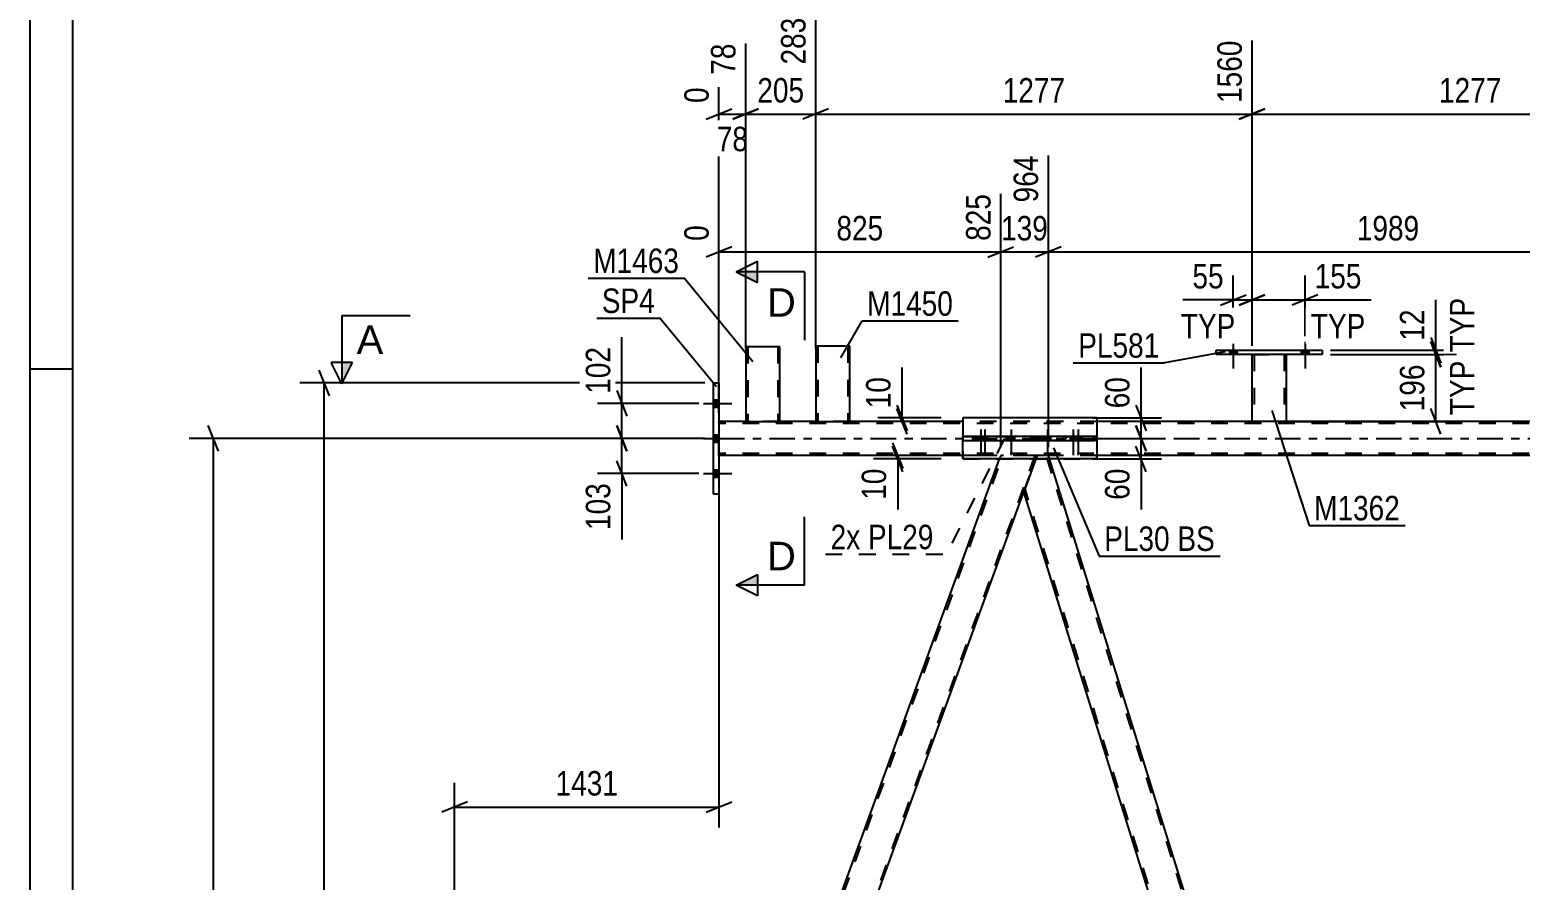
# Model space of a CAD drawing. Header units: millimetres. Extents: x 0 to 841, y 0 to 594.
# Drawn here: x 0 to 174.5, y 387.2 to 486.7 of the extents above; entities that cross this region are included whole.
import ezdxf

# ---------------------------------------------------------------- set-up
doc = ezdxf.new("R2010")
doc.units = ezdxf.units.MM
doc.linetypes.add('DXK_LINE_DOT2', pattern=[3.9198, 1.9599, -1.9599])
doc.linetypes.add('DXK_LINE_DOT3', pattern=[5.9187, 2.979, -0.9799, 0.9799, -0.9799])
doc.styles.add('Arial', font='ARIAL.TTF', dxfattribs={"height": 0.2})
doc.styles.add('Arial Narrow', font='ARIALN.TTF', dxfattribs={"height": 0.2})

# ---------------------------------------------------------------- blocks, each defined once
blk = doc.blocks.new('Unknown-247305034-1135 - 41552')
at = {"color": 5, "linetype": 'Continuous'}
for p, q in [((0, 594), (0, 0)), ((5, 589), (5, 5)), ((5, 447), (0, 447))]:
    blk.add_line(p, q, dxfattribs=at)
blk = doc.blocks.new('Bolt-247305034-2440 - 2328')
at = {"linetype": 'Continuous'}
for points in [[(111.71, 439.11), (110.99, 439.11), (110.99, 438.63), (111.71, 438.63)], [(112.18, 439.11), (111.46, 439.11), (111.46, 438.63), (112.18, 438.63)], [(115.27, 439.11), (114.55, 439.11), (114.55, 438.63), (115.27, 438.63)]]:
    blk.add_hatch(color=1, dxfattribs=at).paths.add_polyline_path(points)
at = {"color": 1, "linetype": 'Continuous'}
for p, q in [((111.35, 439.91), (111.35, 436.91)), ((111.82, 439.91), (111.82, 436.91)), ((114.91, 439.91), (114.91, 436.91)), ((110.99, 439.11), (110.99, 438.63)), ((111.46, 439.11), (111.46, 438.63)), ((111.71, 439.11), (111.71, 438.63)), ((112.18, 439.11), (112.18, 438.63)), ((114.55, 439.11), (114.55, 438.63)), ((115.27, 439.11), (115.27, 438.63))]:
    blk.add_line(p, q, dxfattribs=at)
blk = doc.blocks.new('Bolt-247305034-2441 - 2328')
at = {"linetype": 'Continuous'}
for points in [[(119.5, 439.11), (118.78, 439.11), (118.78, 438.63), (119.5, 438.63)], [(122.51, 439.11), (121.79, 439.11), (121.79, 438.63), (122.51, 438.63)], [(123.12, 439.11), (122.4, 439.11), (122.4, 438.63), (123.12, 438.63)]]:
    blk.add_hatch(color=1, dxfattribs=at).paths.add_polyline_path(points)
at = {"color": 1, "linetype": 'Continuous'}
for p, q in [((119.14, 439.91), (119.14, 436.91)), ((122.15, 439.91), (122.15, 436.91)), ((122.76, 439.91), (122.76, 436.91)), ((118.78, 439.11), (118.78, 438.63)), ((119.5, 439.11), (119.5, 438.63)), ((121.79, 439.11), (121.79, 438.63)), ((122.4, 439.11), (122.4, 438.63)), ((122.51, 439.11), (122.51, 438.63)), ((123.12, 439.11), (123.12, 438.63))]:
    blk.add_line(p, q, dxfattribs=at)
blk = doc.blocks.new('Part-247305034-2381 - 2328')
at = {"color": 2, "linetype": 'Continuous'}
for p, q in [((83.82, 440.87), (80.69, 440.87)), ((92.02, 440.87), (87.82, 440.87)), ((109.24, 440.87), (96.02, 440.87)), ((143.1, 440.87), (124.93, 440.87)), ((194.19, 440.87), (147.1, 440.87)), ((109.24, 436.87), (80.69, 436.87)), ((195.57, 436.87), (124.93, 436.87))]:
    blk.add_line(p, q, dxfattribs=at)
at = {"color": 7, "linetype": 'DXK_LINE_DOT2'}
for p, q in [((80.69, 436.87), (80.69, 440.87)), ((736.08, 440.63), (80.69, 440.63)), ((87.82, 440.87), (83.82, 440.87)), ((96.02, 440.87), (92.02, 440.87)), ((124.93, 440.87), (109.24, 440.87)), ((147.1, 440.87), (143.1, 440.87)), ((736.08, 437.11), (80.69, 437.11)), ((124.93, 436.87), (109.24, 436.87))]:
    blk.add_line(p, q, dxfattribs=at)
at = {"color": 7, "linetype": 'DXK_LINE_DOT3'}
blk.add_line((80.69, 438.87), (736.08, 438.87), dxfattribs=at)
blk = doc.blocks.new('Bolt-247305034-2446 - 2328')
at = {"linetype": 'Continuous'}
for points in [[(80.69, 442.53), (80.69, 443.41), (80.05, 443.41), (80.05, 442.53)], [(80.69, 442.53), (80.69, 443.41), (80.05, 443.41), (80.05, 442.53)], [(80.69, 442.53), (80.69, 443.41), (80.05, 443.41), (80.05, 442.53)], [(80.69, 438.43), (80.69, 439.31), (80.05, 439.31), (80.05, 438.43)], [(80.69, 438.43), (80.69, 439.31), (80.05, 439.31), (80.05, 438.43)], [(80.69, 434.33), (80.69, 435.21), (80.05, 435.21), (80.05, 434.33)], [(80.69, 434.33), (80.69, 435.21), (80.05, 435.21), (80.05, 434.33)], [(80.69, 434.33), (80.69, 435.21), (80.05, 435.21), (80.05, 434.33)]]:
    blk.add_hatch(color=1, dxfattribs=at).paths.add_polyline_path(points)
at = {"color": 1, "linetype": 'Continuous'}
for p, q in [((80.05, 443.41), (80.69, 443.41)), ((80.05, 443.41), (80.69, 443.41)), ((80.05, 443.41), (80.69, 443.41)), ((78.89, 442.97), (82.21, 442.97)), ((78.89, 442.97), (82.21, 442.97)), ((78.89, 442.97), (82.21, 442.97)), ((80.05, 442.53), (80.69, 442.53)), ((80.05, 442.53), (80.69, 442.53)), ((80.05, 442.53), (80.69, 442.53)), ((78.89, 438.87), (82.21, 438.87)), ((78.89, 438.87), (82.21, 438.87)), ((80.05, 439.31), (80.69, 439.31)), ((80.05, 439.31), (80.69, 439.31)), ((80.05, 438.43), (80.69, 438.43)), ((80.05, 438.43), (80.69, 438.43)), ((78.89, 434.77), (82.21, 434.77)), ((78.89, 434.77), (82.21, 434.77)), ((78.89, 434.77), (82.21, 434.77)), ((80.05, 435.21), (80.69, 435.21)), ((80.05, 435.21), (80.69, 435.21)), ((80.05, 435.21), (80.69, 435.21)), ((80.05, 434.33), (80.69, 434.33)), ((80.05, 434.33), (80.69, 434.33)), ((80.05, 434.33), (80.69, 434.33))]:
    blk.add_line(p, q, dxfattribs=at)
blk = doc.blocks.new('Part-247305034-20443 - 2328')
at = {"color": 2, "linetype": 'Continuous'}
for p, q in [((96.02, 449.67), (92.02, 449.67)), ((92.02, 449.67), (92.02, 440.87)), ((96.02, 440.87), (96.02, 449.67)), ((92.02, 440.87), (96.02, 440.87))]:
    blk.add_line(p, q, dxfattribs=at)
at = {"color": 7, "linetype": 'DXK_LINE_DOT2'}
for p, q in [((92.26, 449.67), (92.26, 440.87)), ((95.77, 449.67), (95.78, 449.67)), ((95.78, 449.67), (95.78, 440.87)), ((95.77, 440.87), (95.73, 440.87)), ((95.77, 440.87), (95.73, 440.87)), ((95.78, 440.87), (95.77, 440.87)), ((95.77, 440.87), (95.78, 440.87))]:
    blk.add_line(p, q, dxfattribs=at)
blk = doc.blocks.new('Part-247305034-20444 - 2328')
at = {"color": 2, "linetype": 'Continuous'}
for p, q in [((87.82, 449.6), (83.82, 449.6)), ((83.82, 449.6), (83.82, 440.87)), ((87.82, 440.87), (87.82, 449.6)), ((83.82, 440.87), (87.82, 440.87))]:
    blk.add_line(p, q, dxfattribs=at)
at = {"color": 7, "linetype": 'DXK_LINE_DOT2'}
for p, q in [((84.06, 449.6), (84.06, 440.87)), ((87.51, 449.6), (87.53, 449.6)), ((87.53, 449.6), (87.57, 449.6)), ((87.57, 449.6), (87.58, 449.6)), ((87.58, 449.6), (87.58, 440.87)), ((87.57, 440.87), (87.53, 440.87)), ((87.57, 440.87), (87.53, 440.87)), ((87.58, 440.87), (87.57, 440.87)), ((87.57, 440.87), (87.58, 440.87))]:
    blk.add_line(p, q, dxfattribs=at)
blk = doc.blocks.new('Bolt-247305034-2456 - 2328')
at = {"color": 1, "linetype": 'DXK_LINE_DOT2'}
for p, q in [((111.35, 439.91), (111.35, 436.91)), ((111.82, 439.91), (111.82, 436.91)), ((114.91, 439.91), (114.91, 436.91)), ((110.99, 439.11), (110.99, 438.63)), ((111.46, 439.11), (111.46, 438.63)), ((111.71, 439.11), (111.71, 438.63)), ((112.18, 439.11), (112.18, 438.63)), ((114.55, 439.11), (114.55, 438.63)), ((115.27, 439.11), (115.27, 438.63))]:
    blk.add_line(p, q, dxfattribs=at)
blk = doc.blocks.new('Bolt-247305034-2457 - 2328')
at = {"color": 1, "linetype": 'DXK_LINE_DOT2'}
for p, q in [((119.14, 439.91), (119.14, 436.91)), ((122.15, 439.91), (122.15, 436.91)), ((122.76, 439.91), (122.76, 436.91)), ((118.78, 439.11), (118.78, 438.63)), ((119.5, 439.11), (119.5, 438.63)), ((121.79, 439.11), (121.79, 438.63)), ((122.4, 439.11), (122.4, 438.63)), ((122.51, 439.11), (122.51, 438.63)), ((123.12, 439.11), (123.12, 438.63))]:
    blk.add_line(p, q, dxfattribs=at)
blk = doc.blocks.new('Part-247305034-2464 - 2328')
at = {"color": 7, "linetype": 'DXK_LINE_DOT2'}
for p, q in [((109.24, 438.63), (109.24, 439.11)), ((109.24, 439.11), (124.93, 439.11)), ((124.93, 438.63), (109.24, 438.63)), ((124.93, 439.11), (124.93, 438.63))]:
    blk.add_line(p, q, dxfattribs=at)
blk = doc.blocks.new('Part-247305034-2469 - 2328')
at = {"linetype": 'Continuous'}
h = blk.add_hatch(dxfattribs=at)
h.set_pattern_fill('', scale=0.7, style=0, pattern_type=0)
h.set_pattern_definition([(45, (124.6732, 439.1108), (-1.57154, 1.57154), [])])
h.paths.add_polyline_path([(124.67, 438.63), (124.67, 439.11), (109.24, 439.11), (109.24, 438.63)])
at = {"color": 7, "linetype": 'DXK_LINE_DOT2'}
for p, q in [((124.67, 439.11), (109.24, 439.11)), ((109.24, 439.11), (109.24, 438.63)), ((124.67, 438.63), (109.24, 438.63))]:
    blk.add_line(p, q, dxfattribs=at)
at = {"color": 2, "linetype": 'Continuous'}
for p, q in [((124.67, 439.11), (109.24, 439.11)), ((109.24, 439.11), (109.24, 438.63)), ((109.24, 438.63), (124.67, 438.63)), ((124.93, 439.11), (124.67, 439.11)), ((124.67, 438.63), (124.67, 439.11)), ((124.93, 438.63), (124.67, 438.63)), ((124.93, 439.11), (124.93, 438.63))]:
    blk.add_line(p, q, dxfattribs=at)
blk = doc.blocks.new('Part-247305034-2603 - 2328')
at = {"color": 7, "linetype": 'DXK_LINE_DOT2'}
for p, q in [((154.94, 315.65), (199.06, 436.87)), ((158.69, 315.65), (202.81, 436.87)), ((198.66, 436.47), (198.81, 436.87)), ((203.07, 436.87), (198.81, 436.87)), ((201.52, 432.62), (203.07, 436.87)), ((154.69, 315.65), (156.44, 320.48)), ((158.95, 315.65), (160.7, 320.48)), ((158.95, 315.65), (154.69, 315.65))]:
    blk.add_line(p, q, dxfattribs=at)
at = {"color": 2, "linetype": 'Continuous'}
for p, q in [((156.44, 320.48), (198.66, 436.47)), ((160.7, 320.48), (201.52, 432.62))]:
    blk.add_line(p, q, dxfattribs=at)
blk = doc.blocks.new('Part-247305034-2559 - 2328')
at = {"color": 7, "linetype": 'DXK_LINE_DOT2'}
for p, q in [((109.24, 441.27), (109.24, 436.47)), ((124.93, 441.27), (109.24, 441.27)), ((124.93, 440.87), (124.93, 436.87)), ((109.24, 436.47), (124.93, 436.47))]:
    blk.add_line(p, q, dxfattribs=at)
at = {"color": 2, "linetype": 'Continuous'}
for p, q in [((124.93, 441.27), (124.93, 440.87)), ((124.93, 436.47), (124.93, 436.87))]:
    blk.add_line(p, q, dxfattribs=at)
blk = doc.blocks.new('Part-247305034-2564 - 2328')
at = {"color": 2, "linetype": 'Continuous'}
for p, q in [((124.93, 441.27), (109.24, 441.27)), ((109.24, 441.27), (109.24, 439.11)), ((124.93, 441.27), (124.93, 439.11)), ((109.24, 436.47), (109.24, 438.63)), ((124.93, 438.63), (124.93, 436.47)), ((124.93, 436.47), (109.24, 436.47))]:
    blk.add_line(p, q, dxfattribs=at)
at = {"color": 7, "linetype": 'DXK_LINE_DOT2'}
for p, q in [((109.24, 438.63), (109.24, 439.11)), ((124.93, 438.63), (124.93, 439.11))]:
    blk.add_line(p, q, dxfattribs=at)
blk = doc.blocks.new('Part-247305034-2586 - 2328')
at = {"color": 2, "linetype": 'Continuous'}
for p, q in [((80.05, 445.37), (80.69, 445.37)), ((80.05, 432.37), (80.05, 445.37)), ((80.69, 445.37), (80.69, 432.37)), ((80.69, 432.37), (80.05, 432.37))]:
    blk.add_line(p, q, dxfattribs=at)
blk = doc.blocks.new('Bolt-247305034-20470 - 2328')
at = {"linetype": 'Continuous'}
for points in [[(140.46, 448.71), (141.34, 448.71), (141.34, 449.19), (140.46, 449.19)], [(148.86, 448.71), (149.74, 448.71), (149.74, 449.19), (148.86, 449.19)]]:
    blk.add_hatch(color=1, dxfattribs=at).paths.add_polyline_path(points)
at = {"color": 1, "linetype": 'Continuous'}
for p, q in [((140.46, 449.19), (140.46, 448.71)), ((140.9, 450.19), (140.9, 447.07)), ((141.34, 449.19), (141.34, 448.71)), ((148.86, 449.19), (148.86, 448.71)), ((149.3, 450.19), (149.3, 447.07)), ((149.74, 449.19), (149.74, 448.71))]:
    blk.add_line(p, q, dxfattribs=at)
blk = doc.blocks.new('Part-247305034-2593 - 2328')
at = {"color": 2, "linetype": 'Continuous'}
for p, q in [((117.79, 436.47), (116.38, 432.62)), ((155.53, 320.48), (119.37, 436.47)), ((151.34, 320.48), (116.38, 432.62))]:
    blk.add_line(p, q, dxfattribs=at)
at = {"color": 7, "linetype": 'DXK_LINE_DOT2'}
for p, q in [((117.93, 436.87), (117.79, 436.47)), ((119.25, 436.87), (117.93, 436.87)), ((155.82, 318.75), (119, 436.87)), ((119.37, 436.47), (119.25, 436.87)), ((153.1, 315.65), (116.52, 432.99)), ((152.84, 315.65), (151.34, 320.48)), ((155.95, 319.12), (155.53, 320.48)), ((154.69, 315.65), (155.95, 319.12)), ((152.84, 315.65), (154.69, 315.65))]:
    blk.add_line(p, q, dxfattribs=at)
blk = doc.blocks.new('Part-247305034-2598 - 2328')
at = {"color": 2, "linetype": 'Continuous'}
for p, q in [((69.55, 315.65), (113.53, 436.47)), ((73.81, 315.65), (116.38, 432.62))]:
    blk.add_line(p, q, dxfattribs=at)
at = {"color": 7, "linetype": 'DXK_LINE_DOT2'}
for p, q in [((69.81, 315.65), (113.93, 436.87)), ((117.68, 436.87), (73.56, 315.65)), ((113.68, 436.87), (113.53, 436.47)), ((117.93, 436.87), (113.68, 436.87)), ((116.38, 432.62), (117.93, 436.87)), ((73.81, 315.65), (69.55, 315.65))]:
    blk.add_line(p, q, dxfattribs=at)
blk = doc.blocks.new('Part-247305034-20441 - 2328')
at = {"color": 2, "linetype": 'Continuous'}
for p, q in [((143.1, 440.87), (143.1, 448.71)), ((147.1, 448.71), (147.1, 440.87)), ((147.07, 440.87), (143.1, 440.87)), ((147.1, 440.87), (147.07, 440.87))]:
    blk.add_line(p, q, dxfattribs=at)
at = {"color": 7, "linetype": 'DXK_LINE_DOT2'}
for p, q in [((143.1, 448.71), (147.1, 448.71)), ((143.1, 448.71), (143.1, 448.71)), ((143.1, 448.71), (143.1, 448.71)), ((143.34, 448.71), (143.34, 440.87)), ((146.86, 448.71), (146.86, 440.87)), ((147.1, 448.71), (147.1, 448.71)), ((147.1, 448.71), (147.1, 448.71)), ((146.85, 440.87), (146.86, 440.87))]:
    blk.add_line(p, q, dxfattribs=at)
blk = doc.blocks.new('Part-247305034-20442 - 2328')
at = {"color": 2, "linetype": 'Continuous'}
for p, q in [((138.9, 448.71), (138.9, 449.19)), ((138.9, 449.19), (151.3, 449.19)), ((151.3, 448.71), (138.9, 448.71)), ((151.3, 449.19), (151.3, 448.71))]:
    blk.add_line(p, q, dxfattribs=at)
blk = doc.blocks.new('Bolt-247305034-20469 - 2328')
at = {"linetype": 'Continuous'}
for points in [[(140.46, 448.71), (141.34, 448.71), (141.34, 449.19), (140.46, 449.19)], [(148.86, 448.71), (149.74, 448.71), (149.74, 449.19), (148.86, 449.19)]]:
    blk.add_hatch(color=1, dxfattribs=at).paths.add_polyline_path(points)
at = {"color": 1, "linetype": 'Continuous'}
for p, q in [((140.46, 449.19), (140.46, 448.71)), ((140.9, 450.19), (140.9, 447.07)), ((141.34, 449.19), (141.34, 448.71)), ((148.86, 449.19), (148.86, 448.71)), ((149.3, 450.19), (149.3, 447.07)), ((149.74, 449.19), (149.74, 448.71))]:
    blk.add_line(p, q, dxfattribs=at)
blk = doc.blocks.new('StraightDimension-247305034-35395 - 2328')
at = {"color": 7, "linetype": 'Continuous'}
for p, q in [((119.25, 437.87), (119.25, 471.99)), ((113.68, 437.87), (113.68, 467.49)), ((112.18, 460.1), (115.18, 461.3)), ((113.68, 460.7), (119.25, 460.7)), ((120.75, 461.3), (117.75, 460.1))]:
    blk.add_line(p, q, dxfattribs=at)
at = {"color": 0}
blk.add_wipeout([(119.8, 461.45), (119.8, 465.65), (113.12, 465.65), (113.12, 461.45)], dxfattribs=at)
at = {"color": 3, "style": 'Arial Narrow'}
blk.add_text('139', height=2.863, dxfattribs=at).set_placement((113.72, 462.05))
at = {"color": 0, "linetype": 'Continuous'}
blk.add_wipeout([(118.65, 472.59), (114.45, 472.59), (114.45, 465.9), (118.65, 465.9)], dxfattribs=at)
at = {"color": 3, "linetype": 'Continuous', "style": 'Arial Narrow'}
blk.add_text('964', height=2.863, rotation=90.0002, dxfattribs=at).set_placement((118.05, 466.5))
blk = doc.blocks.new('StraightDimension-247305034-35767 - 2328')
at = {"color": 7, "linetype": 'Continuous'}
for p, q in [((92.02, 449.41), (92.02, 488.13)), ((143.1, 449.71), (143.1, 485.46)), ((93.52, 477.44), (90.52, 476.24)), ((92.02, 476.84), (143.1, 476.84)), ((141.6, 476.24), (144.6, 477.44))]:
    blk.add_line(p, q, dxfattribs=at)
at = {"color": 0, "linetype": 'Continuous'}
blk.add_wipeout([(142.5, 486.06), (138.3, 486.06), (138.3, 477.54), (142.5, 477.54)], dxfattribs=at)
at = {"color": 0}
blk.add_wipeout([(121.82, 477.59), (121.82, 481.79), (113.31, 481.79), (113.31, 477.59)], dxfattribs=at)
at = {"color": 3, "linetype": 'Continuous', "style": 'Arial Narrow'}
blk.add_text('1560', height=2.863, rotation=90.0002, dxfattribs=at).set_placement((141.9, 478.14))
at = {"color": 3, "style": 'Arial Narrow'}
blk.add_text('1277', height=2.863, dxfattribs=at).set_placement((113.91, 478.19))
blk = doc.blocks.new('StraightDimension-247305034-35769 - 2328')
at = {"color": 7, "linetype": 'Continuous'}
for p, q in [((83.82, 449.41), (83.82, 485.1)), ((80.69, 441.87), (80.69, 479.97)), ((79.19, 476.24), (82.19, 477.44)), ((80.69, 476.84), (83.82, 476.84)), ((85.32, 477.44), (82.32, 476.24))]:
    blk.add_line(p, q, dxfattribs=at)
at = {"color": 0, "linetype": 'Continuous'}
blk.add_wipeout([(83.22, 485.7), (79.02, 485.7), (79.02, 480.84), (83.22, 480.84)], dxfattribs=at)
at = {"color": 0}
blk.add_wipeout([(84.68, 471.89), (84.68, 476.09), (79.83, 476.09), (79.83, 471.89)], dxfattribs=at)
at = {"color": 3, "linetype": 'Continuous', "style": 'Arial Narrow'}
blk.add_text('78', height=2.863, rotation=90.0002, dxfattribs=at).set_placement((82.62, 481.44))
at = {"color": 3, "style": 'Arial Narrow'}
blk.add_text('78', height=2.863, dxfattribs=at).set_placement((80.43, 472.49))
at = {"color": 0, "linetype": 'Continuous'}
blk.add_wipeout([(80.09, 480.57), (75.89, 480.57), (75.89, 477.54), (80.09, 477.54)], dxfattribs=at)
at = {"color": 3, "linetype": 'Continuous', "style": 'Arial Narrow'}
blk.add_text('0', height=2.86, rotation=90.0002, dxfattribs=at).set_placement((79.49, 478.14))
blk = doc.blocks.new('StraightDimension-247305034-14330 - 2328')
at = {"color": 7, "linetype": 'Continuous'}
for p, q in [((80.69, 435.87), (80.69, 393.33)), ((49.73, 316.65), (49.73, 398.58)), ((51.23, 396.33), (48.23, 395.13)), ((79.19, 395.13), (82.19, 396.33)), ((49.73, 395.73), (80.69, 395.73))]:
    blk.add_line(p, q, dxfattribs=at)
at = {"color": 0}
blk.add_wipeout([(69.47, 396.48), (69.47, 400.68), (60.96, 400.68), (60.96, 396.48)], dxfattribs=at)
at = {"color": 3, "style": 'Arial Narrow'}
blk.add_text('1431', height=2.863, dxfattribs=at).set_placement((61.56, 397.08))
blk = doc.blocks.new('StraightDimension-247305034-35916 - 2328')
at = {"color": 7, "linetype": 'Continuous'}
for p, q in [((140.9, 450.83), (140.9, 457.93)), ((143.1, 449.71), (143.1, 457.93)), ((139.4, 454.48), (142.4, 455.68)), ((144.6, 455.68), (141.6, 454.48)), ((140.9, 455.08), (143.1, 455.08))]:
    blk.add_line(p, q, dxfattribs=at)
at = {"color": 0}
blk.add_wipeout([(140.38, 455.83), (140.38, 460.03), (135.52, 460.03), (135.52, 455.83)], dxfattribs=at)
at = {"color": 0, "linetype": 'Continuous'}
blk.add_wipeout([(141.75, 449.98), (141.75, 454.18), (134.16, 454.18), (134.16, 449.98)], dxfattribs=at)
at = {"color": 7, "linetype": 'Continuous'}
blk.add_line((140.9, 455.08), (135, 455.08), dxfattribs=at)
blk.add_line((140.9, 455.08), (135, 455.08), dxfattribs=at)
at = {"color": 3, "style": 'Arial Narrow'}
blk.add_text('55', height=2.863, dxfattribs=at).set_placement((136.12, 456.43))
at = {"color": 3, "linetype": 'Continuous', "style": 'Arial Narrow'}
blk.add_text('TYP', height=2.863, dxfattribs=at).set_placement((134.76, 450.58))
blk = doc.blocks.new('StraightDimension-247305034-3263 - 2328')
at = {"color": 7, "linetype": 'Continuous'}
for p, q in [((101.01, 438.37), (102.21, 435.37)), ((113.26, 436.87), (98.76, 436.87)), ((106.72, 436.47), (98.76, 436.47)), ((102.21, 434.97), (101.01, 437.97)), ((101.61, 436.47), (101.61, 436.87))]:
    blk.add_line(p, q, dxfattribs=at)
at = {"color": 0}
blk.add_wipeout([(100.86, 435.95), (96.66, 435.95), (96.66, 431.09), (100.86, 431.09)], dxfattribs=at)
at = {"color": 7, "linetype": 'Continuous'}
blk.add_line((101.61, 436.47), (101.61, 430.56), dxfattribs=at)
blk.add_line((101.61, 436.47), (101.61, 430.56), dxfattribs=at)
at = {"color": 3, "style": 'Arial Narrow'}
blk.add_text('10', height=2.863, rotation=90.0002, dxfattribs=at).set_placement((100.26, 431.69))
blk = doc.blocks.new('StraightDimension-247305034-3277 - 2328')
at = {"color": 7, "linetype": 'Continuous'}
for p, q in [((101.52, 442.77), (102.72, 439.77)), ((102.72, 439.37), (101.52, 442.37)), ((106.72, 441.27), (99.27, 441.27)), ((106.72, 440.87), (99.27, 440.87)), ((102.12, 440.87), (102.12, 441.27))]:
    blk.add_line(p, q, dxfattribs=at)
at = {"color": 0}
blk.add_wipeout([(101.37, 446.65), (97.17, 446.65), (97.17, 441.8), (101.37, 441.8)], dxfattribs=at)
at = {"color": 7, "linetype": 'Continuous'}
blk.add_line((102.12, 441.27), (102.12, 447.18), dxfattribs=at)
blk.add_line((102.12, 441.27), (102.12, 447.18), dxfattribs=at)
at = {"color": 3, "style": 'Arial Narrow'}
blk.add_text('10', height=2.863, rotation=90.0002, dxfattribs=at).set_placement((100.77, 442.4))
blk = doc.blocks.new('StraightDimension-247305034-3629 - 2328')
at = {"color": 7, "linetype": 'Continuous'}
for p, q in [((22.1, 437.37), (20.9, 440.37)), ((79.05, 438.87), (18.65, 438.87)), ((21.5, 313.01), (21.5, 438.87)), ((20.9, 314.51), (22.1, 311.51)), ((48.73, 313.01), (18.65, 313.01))]:
    blk.add_line(p, q, dxfattribs=at)
at = {"color": 0}
blk.add_wipeout([(20.75, 380.2), (16.55, 380.2), (16.55, 371.69), (20.75, 371.69)], dxfattribs=at)
at = {"color": 3, "style": 'Arial Narrow'}
blk.add_text('3147', height=2.863, rotation=90.0002, dxfattribs=at).set_placement((20.15, 372.29))
blk = doc.blocks.new('StraightDimension-247305034-3634 - 2328')
at = {"color": 7, "linetype": 'Continuous'}
for p, q in [((35.07, 443.87), (33.87, 446.87)), ((79.05, 445.37), (31.62, 445.37)), ((34.47, 305.28), (34.47, 445.37)), ((33.87, 306.78), (35.07, 303.78)), ((145.67, 305.28), (31.62, 305.28))]:
    blk.add_line(p, q, dxfattribs=at)
at = {"color": 0}
blk.add_wipeout([(33.72, 379.58), (29.52, 379.58), (29.52, 371.07), (33.72, 371.07)], dxfattribs=at)
at = {"color": 3, "style": 'Arial Narrow'}
blk.add_text('3502', height=2.863, rotation=90.0002, dxfattribs=at).set_placement((33.12, 371.67))
blk = doc.blocks.new('StraightDimension-247305034-3668 - 2328')
at = {"color": 7, "linetype": 'Continuous'}
for p, q in [((129.5, 440.37), (130.7, 437.37)), ((124.41, 438.87), (132.5, 438.87)), ((130.1, 436.47), (130.1, 438.87)), ((124.41, 436.47), (132.5, 436.47)), ((130.7, 434.97), (129.5, 437.97))]:
    blk.add_line(p, q, dxfattribs=at)
at = {"color": 0}
blk.add_wipeout([(129.35, 435.95), (125.15, 435.95), (125.15, 431.09), (129.35, 431.09)], dxfattribs=at)
at = {"color": 7, "linetype": 'Continuous'}
blk.add_line((130.1, 436.47), (130.1, 430.56), dxfattribs=at)
blk.add_line((130.1, 436.47), (130.1, 430.56), dxfattribs=at)
at = {"color": 3, "style": 'Arial Narrow'}
blk.add_text('60', height=2.863, rotation=90.0002, dxfattribs=at).set_placement((128.75, 431.69))
blk = doc.blocks.new('StraightDimension-247305034-3680 - 2328')
at = {"color": 7, "linetype": 'Continuous'}
for p, q in [((129.5, 442.77), (130.7, 439.77)), ((124.41, 441.27), (132.5, 441.27)), ((130.7, 437.37), (129.5, 440.37)), ((130.1, 438.87), (130.1, 441.27)), ((124.41, 438.87), (132.5, 438.87))]:
    blk.add_line(p, q, dxfattribs=at)
at = {"color": 0}
blk.add_wipeout([(129.35, 446.65), (125.15, 446.65), (125.15, 441.8), (129.35, 441.8)], dxfattribs=at)
at = {"color": 7, "linetype": 'Continuous'}
blk.add_line((130.1, 441.27), (130.1, 447.18), dxfattribs=at)
blk.add_line((130.1, 441.27), (130.1, 447.18), dxfattribs=at)
at = {"color": 3, "style": 'Arial Narrow'}
blk.add_text('60', height=2.863, rotation=90.0002, dxfattribs=at).set_placement((128.75, 442.4))
blk = doc.blocks.new('StraightDimension-247305034-35051 - 2328')
at = {"color": 7, "linetype": 'Continuous'}
for p, q in [((68.71, 444.47), (69.91, 441.47)), ((78.31, 442.97), (66.46, 442.97)), ((69.31, 438.87), (69.31, 442.97)), ((69.91, 437.37), (68.71, 440.37)), ((78.31, 438.87), (66.46, 438.87))]:
    blk.add_line(p, q, dxfattribs=at)
at = {"color": 0}
blk.add_wipeout([(68.56, 450.18), (64.36, 450.18), (64.36, 443.5), (68.56, 443.5)], dxfattribs=at)
at = {"color": 7, "linetype": 'Continuous'}
blk.add_line((69.31, 442.97), (69.31, 450.71), dxfattribs=at)
blk.add_line((69.31, 442.97), (69.31, 450.71), dxfattribs=at)
at = {"color": 3, "style": 'Arial Narrow'}
blk.add_text('102', height=2.863, rotation=90.0002, dxfattribs=at).set_placement((67.96, 444.1))
blk = doc.blocks.new('StraightDimension-247305034-35052 - 2328')
at = {"color": 7, "linetype": 'Continuous'}
for p, q in [((68.71, 440.37), (69.91, 437.37)), ((78.31, 438.87), (66.46, 438.87)), ((69.31, 434.77), (69.31, 438.87)), ((69.91, 433.27), (68.71, 436.27)), ((78.31, 434.77), (66.46, 434.77))]:
    blk.add_line(p, q, dxfattribs=at)
at = {"color": 0}
blk.add_wipeout([(68.56, 434.25), (64.36, 434.25), (64.36, 427.56), (68.56, 427.56)], dxfattribs=at)
at = {"color": 7, "linetype": 'Continuous'}
blk.add_line((69.31, 434.77), (69.31, 427.04), dxfattribs=at)
blk.add_line((69.31, 434.77), (69.31, 427.04), dxfattribs=at)
at = {"color": 3, "style": 'Arial Narrow'}
blk.add_text('103', height=2.863, rotation=90.0002, dxfattribs=at).set_placement((67.96, 428.16))
blk = doc.blocks.new('StraightDimension-247305034-35394 - 2328')
at = {"color": 7, "linetype": 'Continuous'}
for p, q in [((119.25, 437.87), (119.25, 471.99)), ((198.81, 437.87), (198.81, 469.31)), ((120.75, 461.3), (117.75, 460.1)), ((119.25, 460.7), (198.81, 460.7)), ((197.31, 460.1), (200.31, 461.3))]:
    blk.add_line(p, q, dxfattribs=at)
at = {"color": 0, "linetype": 'Continuous'}
blk.add_wipeout([(198.21, 469.91), (194.01, 469.91), (194.01, 461.4), (198.21, 461.4)], dxfattribs=at)
at = {"color": 0}
blk.add_wipeout([(163.29, 461.45), (163.29, 465.65), (154.77, 465.65), (154.77, 461.45)], dxfattribs=at)
at = {"color": 3, "linetype": 'Continuous', "style": 'Arial Narrow'}
blk.add_text('2953', height=2.863, rotation=90.0002, dxfattribs=at).set_placement((197.61, 462))
at = {"color": 3, "style": 'Arial Narrow'}
blk.add_text('1989', height=2.863, dxfattribs=at).set_placement((155.37, 462.05))
blk = doc.blocks.new('StraightDimension-247305034-35396 - 2328')
at = {"color": 7, "linetype": 'Continuous'}
for p, q in [((113.68, 437.87), (113.68, 467.49)), ((80.69, 441.87), (80.69, 463.83)), ((82.19, 461.3), (79.19, 460.1)), ((80.69, 460.7), (113.68, 460.7)), ((112.18, 460.1), (115.18, 461.3))]:
    blk.add_line(p, q, dxfattribs=at)
at = {"color": 0, "linetype": 'Continuous'}
for points in [[(113.08, 468.09), (108.88, 468.09), (108.88, 461.4), (113.08, 461.4)], [(80.09, 464.43), (75.89, 464.43), (75.89, 461.4), (80.09, 461.4)]]:
    blk.add_wipeout(points, dxfattribs=at)
at = {"color": 0}
blk.add_wipeout([(100.52, 461.45), (100.52, 465.65), (93.84, 465.65), (93.84, 461.45)], dxfattribs=at)
at = {"color": 3, "linetype": 'Continuous', "style": 'Arial Narrow'}
for s, height, p in [('825', 2.863, (112.48, 462)), ('0', 2.86, (79.49, 462))]:
    blk.add_text(s, height=height, rotation=90.0002, dxfattribs=at).set_placement(p)
at = {"color": 3, "style": 'Arial Narrow'}
blk.add_text('825', height=2.863, dxfattribs=at).set_placement((94.44, 462.05))
blk = doc.blocks.new('StraightDimension-247305034-35766 - 2328')
at = {"color": 7, "linetype": 'Continuous'}
for p, q in [((143.1, 449.71), (143.1, 485.46)), ((194.19, 449.64), (194.19, 485.46)), ((144.6, 477.44), (141.6, 476.24)), ((143.1, 476.84), (194.19, 476.84)), ((192.69, 476.24), (195.69, 477.44))]:
    blk.add_line(p, q, dxfattribs=at)
at = {"color": 0, "linetype": 'Continuous'}
blk.add_wipeout([(193.59, 486.06), (189.39, 486.06), (189.39, 477.54), (193.59, 477.54)], dxfattribs=at)
at = {"color": 0}
blk.add_wipeout([(172.9, 477.59), (172.9, 481.79), (164.39, 481.79), (164.39, 477.59)], dxfattribs=at)
at = {"color": 3, "linetype": 'Continuous', "style": 'Arial Narrow'}
blk.add_text('2837', height=2.863, rotation=90.0002, dxfattribs=at).set_placement((192.99, 478.14))
at = {"color": 3, "style": 'Arial Narrow'}
blk.add_text('1277', height=2.863, dxfattribs=at).set_placement((164.99, 478.19))
blk = doc.blocks.new('StraightDimension-247305034-35768 - 2328')
at = {"color": 7, "linetype": 'Continuous'}
for p, q in [((92.02, 449.41), (92.02, 488.13)), ((83.82, 449.41), (83.82, 485.1)), ((82.32, 476.24), (85.32, 477.44)), ((83.82, 476.84), (92.02, 476.84)), ((93.52, 477.44), (90.52, 476.24))]:
    blk.add_line(p, q, dxfattribs=at)
at = {"color": 0}
blk.add_wipeout([(91.27, 477.59), (91.27, 481.79), (84.58, 481.79), (84.58, 477.59)], dxfattribs=at)
at = {"color": 3, "style": 'Arial Narrow'}
blk.add_text('205', height=2.863, dxfattribs=at).set_placement((85.18, 478.19))
at = {"color": 0, "linetype": 'Continuous'}
blk.add_wipeout([(91.42, 488.73), (87.22, 488.73), (87.22, 482.04), (91.42, 482.04)], dxfattribs=at)
at = {"color": 3, "linetype": 'Continuous', "style": 'Arial Narrow'}
blk.add_text('283', height=2.863, rotation=90.0002, dxfattribs=at).set_placement((90.82, 482.64))
blk = doc.blocks.new('StraightDimension-247305034-35915 - 2328')
at = {"color": 7, "linetype": 'Continuous'}
for p, q in [((143.1, 449.71), (143.1, 457.93)), ((149.3, 450.85), (149.3, 457.93)), ((141.6, 454.48), (144.6, 455.68)), ((150.8, 455.68), (147.8, 454.48)), ((143.1, 455.08), (149.3, 455.08))]:
    blk.add_line(p, q, dxfattribs=at)
at = {"color": 0}
blk.add_wipeout([(156.51, 455.83), (156.51, 460.03), (149.83, 460.03), (149.83, 455.83)], dxfattribs=at)
at = {"color": 0, "linetype": 'Continuous'}
blk.add_wipeout([(156.97, 449.98), (156.97, 454.18), (149.38, 454.18), (149.38, 449.98)], dxfattribs=at)
at = {"color": 7, "linetype": 'Continuous'}
blk.add_line((149.3, 455.08), (157.04, 455.08), dxfattribs=at)
blk.add_line((149.3, 455.08), (157.04, 455.08), dxfattribs=at)
at = {"color": 3, "style": 'Arial Narrow'}
blk.add_text('155', height=2.863, dxfattribs=at).set_placement((150.43, 456.43))
at = {"color": 3, "linetype": 'Continuous', "style": 'Arial Narrow'}
blk.add_text('TYP', height=2.863, dxfattribs=at).set_placement((149.98, 450.58))
blk = doc.blocks.new('StraightDimension-247305034-35930 - 2328')
at = {"color": 7, "linetype": 'Continuous'}
for p, q in [((164.02, 450.69), (165.22, 447.69)), ((165.22, 447.21), (164.02, 450.21)), ((152.3, 449.19), (167.02, 449.19)), ((152.3, 448.71), (167.02, 448.71)), ((164.62, 448.71), (164.62, 449.19))]:
    blk.add_line(p, q, dxfattribs=at)
at = {"color": 0, "linetype": 'Continuous'}
blk.add_wipeout([(169.72, 455.94), (165.52, 455.94), (165.52, 448.35), (169.72, 448.35)], dxfattribs=at)
at = {"color": 0}
blk.add_wipeout([(163.87, 454.57), (159.67, 454.57), (159.67, 449.72), (163.87, 449.72)], dxfattribs=at)
at = {"color": 7, "linetype": 'Continuous'}
blk.add_line((164.62, 449.19), (164.62, 455.1), dxfattribs=at)
blk.add_line((164.62, 449.19), (164.62, 455.1), dxfattribs=at)
at = {"color": 3, "style": 'Arial Narrow'}
blk.add_text('12', height=2.863, rotation=90.0002, dxfattribs=at).set_placement((163.27, 450.32))
at = {"color": 3, "linetype": 'Continuous', "style": 'Arial Narrow'}
blk.add_text('TYP', height=2.863, rotation=90.0002, dxfattribs=at).set_placement((169.12, 448.95))
blk = doc.blocks.new('StraightDimension-247305034-35931 - 2328')
at = {"color": 7, "linetype": 'Continuous'}
for p, q in [((164.02, 450.21), (165.22, 447.21)), ((152.3, 448.71), (167.02, 448.71)), ((164.62, 440.87), (164.62, 448.71)), ((165.22, 439.37), (164.02, 442.37)), ((148.07, 440.87), (167.02, 440.87))]:
    blk.add_line(p, q, dxfattribs=at)
at = {"color": 0, "linetype": 'Continuous'}
blk.add_wipeout([(169.72, 448.59), (165.52, 448.59), (165.52, 441), (169.72, 441)], dxfattribs=at)
at = {"color": 0}
blk.add_wipeout([(163.87, 448.13), (159.67, 448.13), (159.67, 441.45), (163.87, 441.45)], dxfattribs=at)
at = {"color": 3, "style": 'Arial Narrow'}
blk.add_text('196', height=2.863, rotation=90.0002, dxfattribs=at).set_placement((163.27, 442.05))
at = {"color": 3, "linetype": 'Continuous', "style": 'Arial Narrow'}
blk.add_text('TYP', height=2.863, rotation=90.0002, dxfattribs=at).set_placement((169.12, 441.6))
blk = doc.blocks.new('Mark-247305034-36322 - 2328')
at = {"color": 0}
blk.add_wipeout([(76.02, 458.24), (76.02, 461.24), (65.97, 461.24), (65.97, 458.24)], dxfattribs=at)
blk.add_wipeout([(76.02, 458.24), (76.02, 461.24), (65.97, 461.24), (65.97, 458.24)], dxfattribs=at)
at = {"color": 30, "linetype": 'Continuous'}
for p in [(65.37, 457.64), (84.64, 447.84)]:
    blk.add_line(p, (76.62, 457.64), dxfattribs=at)
at = {"color": 3, "style": 'Arial Narrow'}
blk.add_text('M1463', height=2.863, dxfattribs=at).set_placement((65.97, 458.24))
blk = doc.blocks.new('Mark-247305034-36161 - 2328')
at = {"color": 0}
blk.add_wipeout([(160.42, 429.29), (160.42, 432.29), (150.37, 432.29), (150.37, 429.29)], dxfattribs=at)
blk.add_wipeout([(160.42, 429.29), (160.42, 432.29), (150.37, 432.29), (150.37, 429.29)], dxfattribs=at)
at = {"color": 30, "linetype": 'Continuous'}
for p, q in [((145.43, 442.16), (149.77, 428.69)), ((149.77, 428.69), (161.02, 428.69))]:
    blk.add_line(p, q, dxfattribs=at)
at = {"color": 3, "style": 'Arial Narrow'}
blk.add_text('M1362', height=2.863, dxfattribs=at).set_placement((150.37, 429.29))
blk = doc.blocks.new('Mark-247305034-36164 - 2328')
at = {"color": 0}
blk.add_wipeout([(132.25, 448.32), (132.25, 451.32), (122.75, 451.32), (122.75, 448.32)], dxfattribs=at)
blk.add_wipeout([(132.25, 448.32), (132.25, 451.32), (122.75, 451.32), (122.75, 448.32)], dxfattribs=at)
at = {"color": 30, "linetype": 'Continuous'}
for p in [(139.94, 449.02), (122.15, 447.72)]:
    blk.add_line(p, (132.85, 447.72), dxfattribs=at)
at = {"color": 3, "style": 'Arial Narrow'}
blk.add_text('PL581', height=2.863, dxfattribs=at).set_placement((122.75, 448.32))
blk = doc.blocks.new('Mark-247305034-2582 - 2328')
at = {"color": 0}
blk.add_wipeout([(73.18, 453.56), (73.18, 456.56), (66.97, 456.56), (66.97, 453.56)], dxfattribs=at)
blk.add_wipeout([(73.18, 453.56), (73.18, 456.56), (66.97, 456.56), (66.97, 453.56)], dxfattribs=at)
at = {"color": 30, "linetype": 'Continuous'}
for p in [(66.37, 452.96), (80.41, 444.93)]:
    blk.add_line(p, (73.78, 452.96), dxfattribs=at)
at = {"color": 3, "style": 'Arial Narrow'}
blk.add_text('SP4', height=2.863, dxfattribs=at).set_placement((66.97, 453.56))
blk = doc.blocks.new('SectionMark-247305034-3751 - 2328')
at = {"linetype": 'Continuous'}
blk.add_hatch(color=6, dxfattribs=at).paths.add_polyline_path([(36.52, 447.77), (37.77, 447.77), (36.52, 445.27)])
at = {"color": 6, "linetype": 'Continuous'}
for p, q in [((36.52, 453.27), (44.52, 453.27)), ((36.52, 453.27), (36.52, 445.27)), ((36.52, 445.27), (35.27, 447.77)), ((37.77, 447.77), (35.27, 447.77)), ((36.52, 445.27), (37.77, 447.77))]:
    blk.add_line(p, q, dxfattribs=at)
at = {"color": 0, "linetype": 'Continuous'}
blk.add_wipeout([(41.38, 448.77), (41.38, 452.27), (38.27, 452.27), (38.27, 448.77)], dxfattribs=at)
at = {"color": 3, "linetype": 'Continuous', "style": 'Arial'}
blk.add_text('A', height=3.34, dxfattribs=at).set_placement((38.27, 448.77))
blk = doc.blocks.new('SectionMark-247305034-3757 - 2328')
at = {"linetype": 'Continuous'}
for points in [[(85.19, 458.37), (85.19, 457.12), (82.69, 458.37)], [(85.19, 422.94), (85.19, 421.69), (82.69, 421.69)]]:
    blk.add_hatch(color=6, dxfattribs=at).paths.add_polyline_path(points)
at = {"color": 6, "linetype": 'Continuous'}
for p, q in [((82.69, 458.37), (85.19, 459.62)), ((85.19, 457.12), (85.19, 459.62)), ((90.69, 458.37), (82.69, 458.37)), ((82.69, 458.37), (85.19, 457.12)), ((90.69, 458.37), (90.69, 450.37)), ((90.69, 421.69), (90.69, 429.69)), ((82.69, 421.69), (85.19, 422.94)), ((85.19, 422.94), (85.19, 420.44)), ((90.69, 421.69), (82.69, 421.69)), ((85.19, 420.44), (82.69, 421.69))]:
    blk.add_line(p, q, dxfattribs=at)
at = {"color": 0, "linetype": 'Continuous'}
for points in [[(89.69, 453.12), (89.69, 456.62), (86.32, 456.62), (86.32, 453.12)], [(89.69, 423.44), (89.69, 426.94), (86.32, 426.94), (86.32, 423.44)]]:
    blk.add_wipeout(points, dxfattribs=at)
at = {"color": 3, "linetype": 'Continuous', "style": 'Arial'}
for p in [(86.32, 453.12), (86.32, 423.44)]:
    blk.add_text('D', height=3.34, dxfattribs=at).set_placement(p)
blk = doc.blocks.new('MarkSet-247305034-35193 - 2328')
at = {"color": 0}
for points in [[(133.46, 425.71), (133.46, 428.71), (125.79, 428.71), (125.79, 425.71)], [(138.75, 425.71), (138.75, 428.71), (134.36, 428.71), (134.36, 425.71)]]:
    blk.add_wipeout(points, dxfattribs=at)
for points in [[(133.46, 425.71), (133.46, 428.71), (125.79, 428.71), (125.79, 425.71)], [(138.75, 425.71), (138.75, 428.71), (134.36, 428.71), (134.36, 425.71)]]:
    blk.add_wipeout(points, dxfattribs=at)
at = {"color": 30, "linetype": 'Continuous'}
for p, q in [((119.84, 437.76), (125.19, 425.11)), ((125.19, 425.11), (139.35, 425.11))]:
    blk.add_line(p, q, dxfattribs=at)
at = {"color": 3, "style": 'Arial Narrow'}
for s, p in [('PL30', (125.79, 425.71)), ('BS', (134.36, 425.71))]:
    blk.add_text(s, height=2.863, dxfattribs=at).set_placement(p)
blk = doc.blocks.new('MarkSet-247305034-35215 - 2328')
at = {"color": 30, "linetype": 'DXK_LINE_DOT2'}
blk.add_line((114.11, 438.87), (107.3, 425.31), dxfattribs=at)
at = {"color": 0}
for points in [[(97.23, 425.91), (97.23, 428.91), (93.76, 428.91), (93.76, 425.91)], [(105.8, 425.91), (105.8, 428.91), (98.13, 428.91), (98.13, 425.91)]]:
    blk.add_wipeout(points, dxfattribs=at)
for points in [[(97.23, 425.91), (97.23, 428.91), (93.76, 428.91), (93.76, 425.91)], [(105.8, 425.91), (105.8, 428.91), (98.13, 428.91), (98.13, 425.91)]]:
    blk.add_wipeout(points, dxfattribs=at)
at = {"color": 30, "linetype": 'DXK_LINE_DOT2'}
blk.add_line((93.16, 425.31), (107.3, 425.31), dxfattribs=at)
at = {"color": 3, "style": 'Arial Narrow'}
for s, p in [('2x', (93.76, 425.91)), ('PL29', (98.13, 425.91))]:
    blk.add_text(s, height=2.863, dxfattribs=at).set_placement(p)
blk = doc.blocks.new('Mark-247305034-36340 - 2328')
at = {"color": 0}
blk.add_wipeout([(108.09, 453.23), (108.09, 456.23), (98.04, 456.23), (98.04, 453.23)], dxfattribs=at)
blk.add_wipeout([(108.09, 453.23), (108.09, 456.23), (98.04, 456.23), (98.04, 453.23)], dxfattribs=at)
at = {"color": 30, "linetype": 'Continuous'}
for p, q in [((94.94, 448.3), (97.44, 452.63)), ((97.44, 452.63), (108.69, 452.63))]:
    blk.add_line(p, q, dxfattribs=at)
at = {"color": 3, "style": 'Arial Narrow'}
blk.add_text('M1450', height=2.863, dxfattribs=at).set_placement((98.04, 453.23))

msp = doc.modelspace()

# ---------------------------------------------------------------- block references
for name in ['Unknown-247305034-1135 - 41552', 'Part-247305034-20444 - 2328', 'Part-247305034-20443 - 2328', 'Part-247305034-20442 - 2328', 'Bolt-247305034-20470 - 2328', 'Bolt-247305034-20469 - 2328', 'Part-247305034-20441 - 2328', 'Part-247305034-2586 - 2328', 'Bolt-247305034-2446 - 2328', 'Part-247305034-2381 - 2328', 'Part-247305034-2559 - 2328', 'Part-247305034-2564 - 2328', 'Bolt-247305034-2440 - 2328', 'Bolt-247305034-2456 - 2328', 'Bolt-247305034-2441 - 2328', 'Bolt-247305034-2457 - 2328', 'Part-247305034-2464 - 2328', 'Part-247305034-2469 - 2328', 'Part-247305034-2598 - 2328', 'Part-247305034-2593 - 2328', 'Part-247305034-2603 - 2328']:
    msp.add_blockref(name, (0, 0))

# ---------------------------------------------------------------- next in the draw order: block references
for name in ['StraightDimension-247305034-35769 - 2328', 'StraightDimension-247305034-35395 - 2328', 'StraightDimension-247305034-3277 - 2328', 'StraightDimension-247305034-14330 - 2328']:
    msp.add_blockref(name, (0, 0))

# ---------------------------------------------------------------- next in the draw order: block references
for name in ['StraightDimension-247305034-35767 - 2328', 'StraightDimension-247305034-3629 - 2328', 'StraightDimension-247305034-3263 - 2328']:
    msp.add_blockref(name, (0, 0))

# ---------------------------------------------------------------- next in the draw order: block references
for name in ['StraightDimension-247305034-35916 - 2328', 'StraightDimension-247305034-3634 - 2328']:
    msp.add_blockref(name, (0, 0))

# ---------------------------------------------------------------- next in the draw order: block references
for name in ['StraightDimension-247305034-35051 - 2328', 'StraightDimension-247305034-3668 - 2328']:
    msp.add_blockref(name, (0, 0))

# ---------------------------------------------------------------- next in the draw order: block references
for name in ['StraightDimension-247305034-3680 - 2328', 'StraightDimension-247305034-35052 - 2328']:
    msp.add_blockref(name, (0, 0))

# ---------------------------------------------------------------- next in the draw order: block references
for name in ['StraightDimension-247305034-35394 - 2328', 'StraightDimension-247305034-35396 - 2328']:
    msp.add_blockref(name, (0, 0))

# ---------------------------------------------------------------- next in the draw order: block references
for name in ['StraightDimension-247305034-35768 - 2328', 'StraightDimension-247305034-35766 - 2328', 'Mark-247305034-36164 - 2328', 'MarkSet-247305034-35215 - 2328', 'MarkSet-247305034-35193 - 2328']:
    msp.add_blockref(name, (0, 0))

# ---------------------------------------------------------------- next in the draw order: block references
for name in ['Mark-247305034-36322 - 2328', 'StraightDimension-247305034-35915 - 2328']:
    msp.add_blockref(name, (0, 0))

# ---------------------------------------------------------------- next in the draw order: block references
for name in ['Mark-247305034-2582 - 2328', 'StraightDimension-247305034-35930 - 2328']:
    msp.add_blockref(name, (0, 0))

# ---------------------------------------------------------------- next in the draw order: block references
msp.add_blockref('StraightDimension-247305034-35931 - 2328', (0, 0))

# ---------------------------------------------------------------- next in the draw order: block references
for name in ['SectionMark-247305034-3751 - 2328', 'Mark-247305034-36161 - 2328']:
    msp.add_blockref(name, (0, 0))

# ---------------------------------------------------------------- next in the draw order: block references
for name in ['SectionMark-247305034-3757 - 2328', 'Mark-247305034-36340 - 2328']:
    msp.add_blockref(name, (0, 0))

doc.saveas('drawing.dxf')
